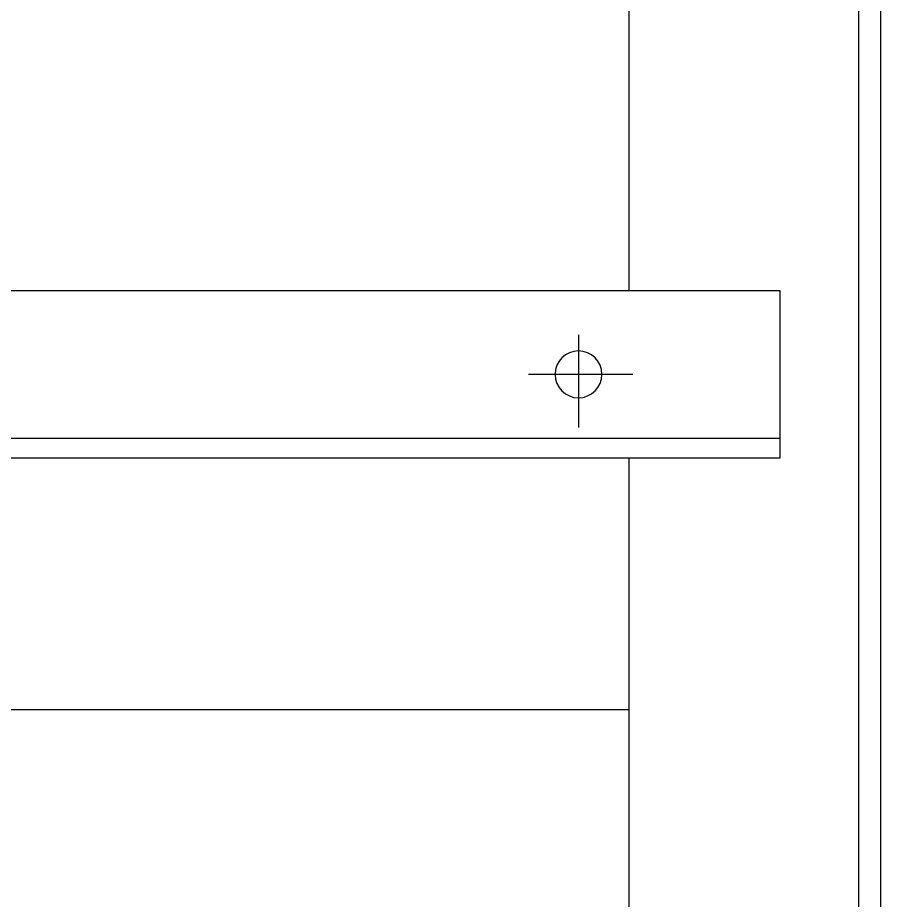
# Model space of a CAD drawing. Header units: millimetres. Extents: x 5544 to 245194, y -610088 to 30375.
# Drawn here: x 70624.3 to 70881.5, y 10160.3 to 10423.3 of the extents above; entities that cross this region are included whole.
import ezdxf
from ezdxf.lldxf.tags import DXFTag

# ---------------------------------------------------------------- set-up
doc = ezdxf.new("R2010")
doc.units = ezdxf.units.MM
for name, color, linetype in [('0시설', 7, 'Continuous'), ('0콘크리트', 2, 'Continuous'), ('1', 1, 'CENTER2'), ('2', 1, 'CENTER')]:
    doc.layers.add(name, color=color, linetype=linetype)
doc.layers.add('6', color=6, linetype='Continuous', lineweight=30)
tags = doc.linetypes.add('CENTER', pattern=[2, 1.25, -0.25, 0.25, -0.25]).pattern_tags.tags
tags[10:11] = [DXFTag(74, 4), DXFTag(75, 0), DXFTag(340, '0'), DXFTag(46, 1.0), DXFTag(50, 0.0), DXFTag(44, 0.0), DXFTag(45, 0.0)]
tags[8:9] = [DXFTag(74, 4), DXFTag(75, 0), DXFTag(340, '0'), DXFTag(46, 1.0), DXFTag(50, 0.0), DXFTag(44, 0.0), DXFTag(45, 0.0)]
tags[6:7] = [DXFTag(74, 4), DXFTag(75, 0), DXFTag(340, '0'), DXFTag(46, 1.0), DXFTag(50, 0.0), DXFTag(44, 0.0), DXFTag(45, 0.0)]
tags[4:5] = [DXFTag(74, 4), DXFTag(75, 0), DXFTag(340, '0'), DXFTag(46, 1.0), DXFTag(50, 0.0), DXFTag(44, 0.0), DXFTag(45, 0.0)]
tags = doc.linetypes.add('CENTER2', pattern=[1.125, 0.75, -0.125, 0.125, -0.125]).pattern_tags.tags
tags[10:11] = [DXFTag(74, 4), DXFTag(75, 0), DXFTag(340, '0'), DXFTag(46, 1.0), DXFTag(50, 0.0), DXFTag(44, 0.0), DXFTag(45, 0.0)]
tags[8:9] = [DXFTag(74, 4), DXFTag(75, 0), DXFTag(340, '0'), DXFTag(46, 1.0), DXFTag(50, 0.0), DXFTag(44, 0.0), DXFTag(45, 0.0)]
tags[6:7] = [DXFTag(74, 4), DXFTag(75, 0), DXFTag(340, '0'), DXFTag(46, 1.0), DXFTag(50, 0.0), DXFTag(44, 0.0), DXFTag(45, 0.0)]
tags[4:5] = [DXFTag(74, 4), DXFTag(75, 0), DXFTag(340, '0'), DXFTag(46, 1.0), DXFTag(50, 0.0), DXFTag(44, 0.0), DXFTag(45, 0.0)]

# ---------------------------------------------------------------- blocks, each defined once
blk = doc.blocks.new('A$C5A1CD4CB2', base_point=(1899.61, 7472.25))
for points in [[(1899.61, 7472.25), (2999.61, 7472.25), (2999.61, 7522.25), (1899.61, 7522.25)], [(1899.61, 7472.25), (2999.61, 7472.25), (2999.61, 7478.25), (1899.61, 7478.25)]]:
    blk.add_lwpolyline(points, close=True)
blk.add_circle((1959.61, 7497.25), 7)
at = {"layer": '1'}
for p, q in [((1959.61, 7509.05), (1959.61, 7481.4)), ((1943.42, 7497.25), (1974.53, 7497.25))]:
    blk.add_line(p, q, dxfattribs=at)
blk = doc.blocks.new('웨이트')
for p, q in [((-7313.53, 8076.3), (-6238.53, 8076.3)), ((-6188.53, 8076.3), (-4463.53, 8076.3)), ((-7313.53, 8001.3), (-4463.53, 8001.3))]:
    blk.add_line(p, q)
at = {"layer": '2'}
blk.add_line((-7313.53, 8007.8), (-4463.53, 8007.8), dxfattribs=at)
at = {"layer": '6'}
for p, q in [((-6188.53, 8076.3), (-6188.53, 9086.3)), ((-6113.53, 8076.3), (-6113.53, 9086.3))]:
    blk.add_line(p, q, dxfattribs=at)
at = {"rotation": 90}
blk.add_blockref('A$C5A1CD4CB2', (-6188.53, 8031.3), dxfattribs=at)
blk = doc.blocks.new('WEIGHT')
at = {"layer": '0시설', "lineweight": -3, "ltscale": 10, "rotation": 270}
blk.add_blockref('웨이트', (-8581.3, -7463.53), dxfattribs=at)

msp = doc.modelspace()

# ---------------------------------------------------------------- block references
at = {"layer": '0콘크리트', "lineweight": -3, "xscale": -1}
msp.add_blockref('WEIGHT', (70301.49, 11567.04), dxfattribs=at)

doc.saveas('drawing.dxf')
